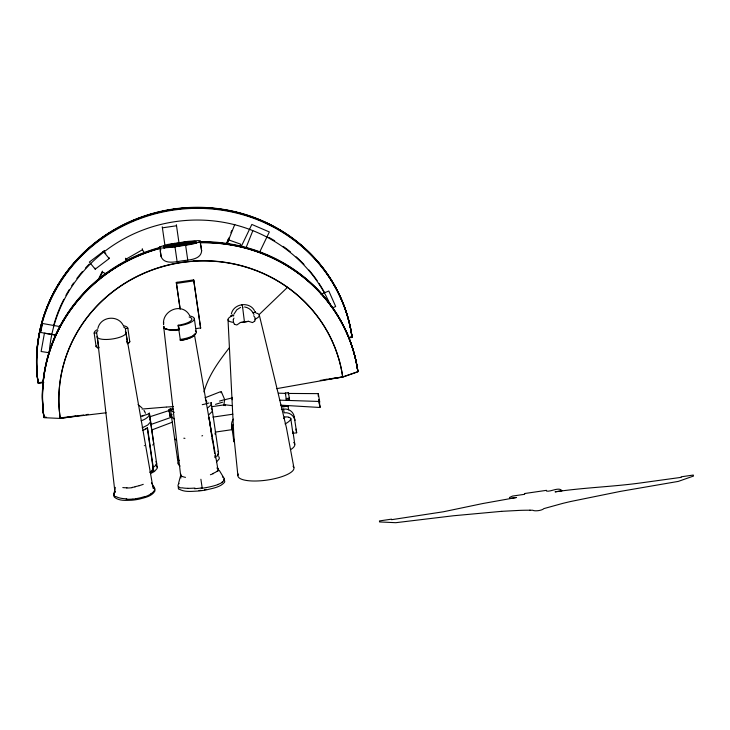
<?xml version="1.0" encoding="UTF-8"?>
<svg xmlns="http://www.w3.org/2000/svg" width="730" height="730" viewBox="0 0 730 730"><rect width="100%" height="100%" fill="white"/><g stroke="black" fill="none" stroke-linecap="round" stroke-linejoin="round"><path stroke-width="1.09" d="M163.693 322.021L163.566 324.64C161.823 310.314 182.327 301.818 189.654 315.524M232.487 397.366L232.332 399.42M170.428 408.709A27.311 2.975 -10.6 0 1 170.245 408.499L171.45 410.862L174.315 412.331M153.236 467.519L152.953 468.806A22.265 17.675 -74.7 0 1 151.657 470.978L151.411 471.324A19.993 5.84 -8.2 0 1 150.052 472M215.085 457.336L215.149 456.843A23.707 6.725 -6.4 0 0 216.153 456.159L216.335 456.058M218.525 469.737L218.535 469.709A14.573 4.261 -7.9 0 0 218.544 469.518L218.407 468.952M40.834 330.435L42.486 322.477L40.807 332.469L55.991 335.161M115.294 496.683A26.161 7.638 -5.2 0 1 113.761 494.84L115.322 487.366M156.092 465.302L156.53 462.829A26.161 7.638 -5.2 0 0 155.873 461.752M215.168 433.775L215.542 432.853A26.079 7.601 -5.2 0 1 215.085 434.131M217.914 454.899L218.471 452.454L211.171 402.513L210.888 405.095L207.493 408.052M203.971 391.955C208.488 375.412 218.863 361.25 229.247 347.9M178.64 483.032L180.41 476.325M97.856 328.5C100.375 316.501 117.731 314.466 123.178 325.279M159.706 246.913L167.562 244.486L187.747 241.402L198.405 240.599L200.102 240.882L200.312 241.74L192.455 244.167L172.271 247.251L161.613 248.054L159.916 247.771L159.706 246.913L161.129 256.668C164.15 264.652 175.227 261.897 181.743 260.902C188.513 259.834 200.869 259.971 201.635 250.928L200.184 241M163.766 246.393L170.054 244.459L186.205 241.986L194.727 241.338L196.087 241.566L196.251 242.26L189.964 244.203L173.813 246.667L165.29 247.315L163.931 247.087L163.766 246.393L164.022 248.191M156.521 464.18L156.612 463.249M233.235 319.704L233.49 322.395A15.841 4.626 -8.2 0 1 231.118 316.355M231.355 313.854C233.655 303.461 249.313 301.171 254.423 310.551M226.692 243.227L228.782 237.998M230.872 232.779L231.702 230.689M226.866 244.267L234.804 224.411M246.12 247.525L252.799 230.799M233.344 319.411L233.965 318.125M226.847 243.081L228.554 238.883L228.727 239.924L227.03 244.121M239.905 246.32L240.754 244.212L228.727 239.924M254.642 321.209L252.525 322.587L248.474 321.31M241.101 246.813L251.841 224.439L269.343 231.957L259.57 252.306M98.961 278.166L102.419 271.149L102.592 272.19L98.641 280.21M114.373 494.046L114.026 494.739A26.435 7.729 -8.2 0 0 114.446 497.203C119.145 501.172 126.044 500.369 131.792 500.214A18.387 5.375 -8.2 0 0 139.257 499.119C144.713 497.632 151.548 496.473 154.778 491.308A26.435 7.729 -8.2 0 0 154.358 488.845L153.802 488.279M171.842 414.193L171.495 414.895A26.435 7.729 -8.2 0 0 171.915 417.35L174.178 418.938M233.965 314.137L236.83 309.748L240.608 307.376M211.153 402.54L211.362 403.124M182.956 243.51L183.595 244.185A24.692 7.218 -8.2 0 1 187.519 243.701L191.89 243.464L168.219 246.941L169.068 246.202M127.166 342.918A14.509 4.243 -8.2 0 1 127.531 343.638L128.444 343.511L129.794 341.777L127.85 328.263A17.009 4.973 -8.2 0 0 123.562 325.726M240.471 322.487L236.839 324.969L234.385 324.284M259.396 314.32L287.547 287.273C300.495 296.49 311.856 307.96 320.853 321.063A142.825 136.583 -9.6 0 1 341.43 369.517L342.571 376.005M216.518 461.935L219.1 459.033A26.435 7.729 -8.2 0 0 218.681 456.569M109.181 258.557L103.359 251.458L89.379 262.061L95.21 269.169L109.181 258.557L109.007 257.517M208.506 415.105L212.248 411.455A26.435 7.729 -8.2 0 0 211.828 409.001L211.271 408.435M126.974 261.185L125.806 259.278L142.469 249.742L142.295 248.702M164.378 247.844L171.194 246.083A35.058 10.247 -8.2 0 1 173.831 245.627M150.499 473.615L154.477 471.452L157.06 468.541A26.435 7.729 -8.2 0 0 156.649 466.087M321.036 294.254L328.81 290.996L335.69 306.536L332.78 307.759M141.155 420.79C144.257 419.814 150.417 416.73 149.294 413.162A27.311 2.957 -5.9 0 1 149.276 413.408M142.168 427.844L147.779 425.015L150.371 422.104A26.435 7.729 -8.2 0 0 149.951 419.65M151.648 430.016L172.599 422.104M205.002 397.813L220.579 391.681L221.455 392.019L224.676 399.584L219.502 401.099M171.879 417.085L151.11 424.431M276.624 388.661L342.708 376.935L357.91 371.634M145.288 428.674L147.551 428.054L153.701 470.704A20.768 6.077 -8.2 0 1 150.033 472.584M150.435 471.68L153.701 470.704M169.187 410.506L150.307 416.62M168.219 246.941L173.056 245.791A25.075 7.327 -8.2 0 1 176.459 245.225L176.532 244.431M224.603 399.766L227.194 399.118A181.67 53.117 -8.2 0 1 232.45 397.859M174.789 244.732L177.427 244.285M175.145 244.714L174.862 244.769A158.638 151.703 -9.6 0 1 184.681 243.336A158.638 151.703 -9.6 0 0 174.89 244.632M279.937 400.168L319.649 401.473A23.187 22.174 -9.6 0 0 319.767 406.145L319.868 406.765M175.236 244.696L176.258 244.513M135.205 486.91L135.105 486.928A14.573 4.316 -8.2 0 1 134.411 487.083L133.982 487.111A13.569 3.796 -8.2 0 1 133.69 487.166L132.239 487.348M169.716 410.734L169.132 410.826L170.154 416.657L171.897 416.383M177.253 244.358L178.33 244.139M285.311 393.068L288.414 392.585L289.527 399.575L286.425 400.022L285.311 393.068L285.868 394.118M177.7 244.285L178.868 244.066M240.708 322.45L244.176 321.921M233.354 315.743L233.308 315.752A11.543 1.378 -17.9 0 0 233.837 315.688M178.421 297.165L176.304 282.419L177.618 282.227M177.91 282.182L193.678 279.882L200.668 328.162M178.594 244.148L180.556 243.82M162.233 226.784L162.407 227.833L176.523 225.771L179.06 243.418M179.042 244.085L181.086 243.747M164.934 247.014A158.593 151.657 -9.6 0 1 170.492 245.8L170.564 246.311L189.499 243.099A158.593 151.657 -9.6 0 1 196.516 242.661M176.441 283.423L193.815 280.886L193.678 279.882M98.824 347.453A14.509 4.243 -8.2 0 0 98.824 347.836L97.92 347.973L96.132 346.695L94.188 333.181L96.661 332.825A14.509 4.243 -8.2 0 1 97.948 330.663M123.443 326.94A14.509 4.243 -8.2 0 1 125.368 328.628L127.85 328.263M38.051 382.529A158.638 151.703 -9.6 0 1 173.375 209.428A158.638 151.703 -9.6 0 1 351.988 336.639L351.887 336.32M40.333 382.447L42.523 382.128M349.779 337.205L352.024 336.877M43.718 382.493L38.206 383.204L43.672 382.191M348.73 337.598L352.024 337.132A158.593 151.657 -9.6 0 0 173.494 210.094A158.593 151.657 -9.6 0 0 38.179 382.995M348.767 337.899L352.061 337.415L351.897 336.101A158.638 151.703 -9.6 0 0 173.311 209.036A158.638 151.703 -9.6 0 0 37.96 381.991L38.225 383.296M46.2 417.149L43.964 417.177A158.638 151.703 -9.6 0 1 159.724 248.1M60.125 417.943L75.747 415.963M324.969 379.527L327.131 379.217M329.294 378.897L342.708 376.935M83.84 414.978L60.207 418.436L43.992 417.679L43.827 416.365A158.593 151.657 -9.6 0 1 159.797 247.479M86.094 414.649L88.348 414.321M320.233 380.421L342.744 377.127L357.928 371.789L357.828 371.15M169.132 410.826L168.968 409.676L171.039 409.375M211.445 406.729L225.214 404.721L225.351 405.652M168.968 409.676L169.953 415.233L172.025 414.932M212.977 417.113L232.852 414.202M282.537 406.938L288.058 406.135L288.605 409.886M281.369 409.43L283.532 409.11A9.517 9.107 -9.6 0 1 294.245 416.748L294.874 420.453A9.517 9.107 -9.6 0 0 284.162 412.815L283.532 409.11M215.14 432.123L232.806 429.541M285.056 423.938A28.306 8.276 -8.2 0 0 290.832 418.91L292.912 433.328L296.654 432.78L294.245 416.748M195.75 328.646L200.641 327.943M244.678 321.848L247.99 321.373M288.012 393.817L288.587 393.735L288.414 392.585M201.197 488.06L202.173 487.923L200.896 479.263M180.821 243.829L181.889 243.647M181.268 243.765L182.692 243.537M182.162 243.656L184.434 243.336M60.17 418.235L106.115 412.788M184.06 243.418L185.009 243.327M142.049 409.055L166.057 407.075M232.405 315.862L232.614 315.844A11.552 1.36 -17.8 0 0 233.025 315.816M501.638 511.338L453.412 515.763L395.779 522.698L379.563 521.941L379.445 520.928L391.526 519.158L391.608 519.687L443.438 511.767L482.712 503.545L516.566 497.477L509.668 498.49L509.494 497.458L512.478 496.081L524.66 494.301L524.532 493.544L546.469 490.341L546.597 491.098C550.548 492.075 559.554 486.408 561.936 490.843L555.037 491.856C582.951 487.686 612.196 486.764 639.526 483.096L681.291 477.338L681.199 476.809L693.281 475.048L693.5 476.051L678.316 481.398L620.372 491.39L570.659 501.51A181.67 53.117 -8.2 0 0 562.766 503.381L543.795 508.627A5.822 1.706 -8.2 0 1 538.503 510.608A5.822 1.706 -8.2 0 1 532.8 510.243L530.546 510.215M166.413 407.048L173.402 406.61M501.756 511.329L519.988 510.37A108.341 31.673 -8.2 0 1 527.589 510.215L529.624 510.215M193.888 261.039L181.058 262.426A142.77 136.528 -9.6 0 0 59.157 408.827L60.115 417.861M288.058 406.135L281.944 406.373M319.63 401.39L318.307 393.634L288.432 393.443M529.67 510.215L530.354 510.215M285.156 393.37L278.513 393.187M280.731 405.168L320.005 407.486L318.919 401.126M190.995 243.09L191.388 243.108A158.638 151.703 -9.6 0 1 195.649 242.853M55.407 334.924L44.42 333.245L41.117 351.504L48.81 352.681M42.659 323.518L60.024 326.602L59.851 325.562M196.051 243.254L188.787 243.51A35.159 10.284 -8.2 0 0 186.834 243.738M244.596 306.956C248.83 307.512 252.224 310.724 253.985 314.484M214.666 453.467L209.017 417.268L211.773 436.348M102.592 272.19L106.425 273.887M191.388 243.108L191.853 243.437M138.079 404.557L142.058 407.979M180.082 466.023L178.768 464.928A26.435 7.729 -8.2 0 1 178.357 462.464M287.547 287.273L285.357 285.749A142.77 136.528 -9.6 0 0 193.897 261.03M223.544 479.637L224.146 480.121A18.387 5.375 -8.2 0 1 224.511 482.293C220.186 487.339 212.832 488.206 206.736 489.803A26.435 7.729 -8.2 0 1 198.295 491.034C191.917 491.272 184.599 492.504 178.905 488.963M253.675 315.707L255.026 317.687L254.98 319.211A15.841 4.626 -8.2 0 0 255.956 312.978M103.833 251.202L105.777 253.565M177.928 459.517L177.427 458.166A26.161 7.656 -11.2 0 1 177.855 456.633M205.477 399.584L206.928 402.048M144.476 411.3L145.507 413.235M143.983 410.488L144.64 411.556M142.469 249.742L144.221 252.607M219.319 470.448L223.197 476.854M177.454 458.458L178.394 460.119M151.484 482.822L154.696 488.562A26.28 7.701 -11 0 1 154.213 490.697A24.464 7.309 -10.2 0 1 150.763 493.918M223.663 405.077L223.882 405.542M259.351 315.214L286.416 427.671L293.852 467.419M319.986 407.386L319.886 406.884M194.353 334.185L218.215 470.969M125.971 332.834L153.108 488.315M318.654 399.565L318.837 400.606M296.024 429.076L296.654 432.78M233.463 419.13A9.517 9.107 -9.6 0 0 231.62 425.9L232.24 429.605A9.517 9.107 -9.6 0 1 233.071 424.449M233.399 438.228L234.02 441.942L231.62 425.9M176.35 224.721L176.523 225.771M189.125 316.993A14.509 4.243 -8.2 0 1 190.457 321.191A14.509 4.243 -8.2 0 1 178.202 325.224L180.41 340.509A15.421 4.508 -8.2 0 0 194.928 333.929M125.624 258.228L125.806 259.278M95.028 268.12L95.21 269.169M43.17 380.43L43.316 381.243M319.028 401.591L319.767 406.145M289.527 399.575L289.308 398.151L286.206 398.635L286.425 400.022M244.459 322.067L242.579 306.91L242.643 307.64M200.978 246.494L201.635 250.928M160.472 252.242L161.129 256.668M342.625 376.361L342.708 376.917M199.993 242.561A158.593 151.657 -9.6 0 1 357.8 371.296L357.673 370.502A158.593 151.657 -9.6 0 0 199.162 241.758M293.059 432.352L294.774 444.187M176.304 282.419L180.146 308.927M178.202 325.224L178.631 328.208M193.815 280.886L196.635 300.45M196.662 300.641L200.613 328.071M185.63 245.326L187.765 260.145M185.028 241.776L185.511 245.125M214.958 455.538L215.286 457.783M184.024 242.287L184.288 244.085L175.775 245.326L175.51 243.528M212.065 438.392L212.421 440.838M194.326 318.581L196.27 332.095M174.99 246.877L177.116 261.65M174.388 243.327L174.871 246.676M178.54 297.995L179.261 302.987M179.288 303.187L179.881 307.312M180 308.133L180.118 308.954M178.74 329.002L178.905 330.133A14.5 4.827 -8.2 0 1 175.392 330.498M162.407 227.833L164.953 245.481M170.327 408.481L178.22 463.742M169.953 415.233L170.154 416.657M149.486 413.773L157.196 467.264M149.294 413.162L153.665 443.502M147.287 427.981L153.428 470.631M125.368 328.628L127.531 343.638M96.661 332.825L98.824 347.836M242.625 307.403L242.168 304.565L242.187 305.359M180.41 340.509L180.264 339.459A17.009 4.973 -8.2 0 0 195.394 330.836M237.889 475.586L233.801 435.354L228.025 319.786M163.73 327.223L180.93 478.041M97.236 336.758L114.966 492.376M183.604 244.194A22.539 6.588 -8.2 0 1 189.572 243.528M170.555 246.302A22.539 6.588 -8.2 0 1 176.459 245.234M188.048 242.552A17.21 7.245 -6.3 0 1 191.369 242.57M43.946 417.377A158.638 151.703 -9.6 0 1 160.363 248.328M163.474 247.534A158.638 151.703 -9.6 0 1 168.694 246.329M199.911 242.716A158.638 151.703 -9.6 0 1 357.882 371.488M169.816 246.758A17.191 5.968 -10.7 0 1 172.344 246.065M43.864 416.894A158.638 151.703 -9.6 0 1 159.715 247.999M167.352 246.12A158.638 151.703 -9.6 0 1 171.65 245.225M192.309 242.561A158.638 151.703 -9.6 0 0 187.929 242.907A158.638 151.703 -9.6 0 1 193.423 242.579M200.193 242.223A158.638 151.703 -9.6 0 1 357.8 371.004M60.198 418.126A142.751 136.51 -9.6 0 1 181.998 262.499A142.751 136.51 -9.6 0 1 342.689 376.835M43.964 417.177A158.593 151.657 -9.6 0 1 160.527 248.127M188.167 242.643A19.646 8.404 -6.3 0 1 189.736 242.615M170.838 246.156A19.628 7.482 -10 0 1 172.198 245.8M200.403 244.805A7.035 6.725 7.8 0 1 201.06 246.475M160.381 252.242A6.971 6.698 -17.8 0 1 160.883 249.277M166.285 246.457A158.638 151.703 -9.6 0 1 171.66 245.326M199.089 242.342A158.638 151.703 -9.6 0 1 357.837 371.251M179.251 329.23A14.509 4.243 -8.2 0 1 163.849 326.392M179.471 329.157A14.509 4.197 -8.3 0 1 163.885 326.374M164.277 327.807A14.281 5.448 -15.6 0 1 163.766 327.213M206.344 489.383A19.29 5.639 -8.2 0 1 204.482 489.757M200.796 490.341A19.29 5.639 -8.2 0 1 199.016 490.542M190.037 316.035A17.009 4.973 -8.2 0 1 193.048 320.926A17.009 4.973 -8.2 0 1 178.321 325.945M179.315 327.943A14.491 3.604 -8.2 0 1 178.604 328.053M194.271 334.605A14.837 4.334 -8.2 0 1 180.383 340.335M175.611 330.024A14.5 4.809 -8.2 0 1 164.104 327.889M217.759 484.629A25.514 6.643 -7.8 0 1 202.21 488.224M201.197 488.005A26.161 6.378 -8.2 0 1 194.445 488.708M194.992 488.078A24.464 5.639 -8 0 1 187.957 488.343M187.865 488.324A21.498 5.566 -8.6 0 1 181.907 487.768M181.159 488.014A19.007 5.502 -10.4 0 1 178.375 486.527M178.303 486.545A18.177 5.32 -10.6 0 1 178.047 485.87A18.861 5.521 -10.3 0 1 179.106 483.433M213.525 473.578A20.358 6.187 -8.2 0 1 210.395 474.728M216.983 471.306A17.146 4.672 -10.3 0 1 212.904 473.487M218.379 469.782A15.467 4.353 -10.4 0 1 217.084 471.306M216.837 467.994A15.357 4.48 -7.7 0 1 218.224 468.934M222.413 476.936A19.007 5.603 -6 0 1 224.201 478.378M224.101 478.396A18.177 5.302 -5.8 0 1 224.411 479.072M224.429 479.072A18.861 5.502 -6.1 0 1 221.947 482.211M222.495 482.238A21.498 6.196 -6.1 0 1 217.467 484.601M180.876 474.153A15.467 4.681 -6 0 0 180.867 474.363A14.573 4.261 -8.5 0 0 180.912 474.6L180.912 474.719A13.569 3.969 -7.4 0 0 180.93 474.81L181.067 475.221A15.357 4.499 -8.7 0 0 182.363 476.617M185.502 477.365A17.146 5.01 -7.4 0 1 182.628 476.535M178.759 488.99A19.281 5.639 -8.2 0 1 178.604 486.645M248.583 321.3A15.841 4.626 -8.2 0 1 240.352 322.505M255.053 319.265A4.152 3.248 -88.2 0 1 254.879 320.981M255.044 311.637A12.118 1.478 -7.1 0 1 255.226 311.792M255.181 311.874A11.926 1.159 -3.7 0 1 255.181 312.157M254.925 312.166A11.753 1.131 -2.3 0 1 253.867 312.476M254.223 312.467A11.589 1.205 -0.1 0 1 252.69 312.723M234.284 324.02A4.097 3.02 70.9 0 1 233.618 322.377M231.556 316.154A11.726 1.314 -17.2 0 1 231.136 315.707M231.008 315.734A11.935 1.177 -13.9 0 1 231.401 315.351M232.25 315.159A12.127 1.232 -12.2 0 1 233.007 314.858M293.022 466.169A28.306 8.276 -8.2 0 1 267.07 480.084A28.306 8.276 -8.2 0 1 238.345 474.016M113.725 494.557A25.514 7.282 -6.2 0 1 115.44 491.618M115.96 496.555A24.464 7.026 -4.4 0 0 120.368 498.134A21.498 6.397 -6.1 0 0 126.755 498.845M132.997 499.028A19.007 6.223 -8 0 1 126.199 499.247M135.379 498.909A18.177 6.004 -8.2 0 1 132.951 499.211M144.868 496.455A18.861 6.141 -8.2 0 1 135.351 498.763M150.882 493.936A21.498 6.999 -8.4 0 1 145.379 496.628M153.227 486.527A26.28 7.683 -11.3 0 1 154.696 488.562M153.519 486.289A24.464 7.254 -12 0 1 153.647 486.408M143.253 484.318A17.146 4.435 -9.5 0 1 139.202 485.651M139.293 485.687A15.467 3.969 -8.9 0 1 135.041 486.636M132.176 487.695A15.357 4.626 -8.2 0 1 126.673 487.987M126.947 487.768A17.146 4.791 -8.2 0 1 122.804 487.576M125.35 331.748A14.509 4.243 -8.2 0 1 113.141 338.857A14.509 4.243 -8.2 0 1 97.282 336.338M94.188 333.181A17.009 4.973 -8.2 0 1 97.428 329.54M96.132 346.695A17.009 4.973 -8.2 0 1 96.26 345.764M129.657 341.348A17.009 4.973 -8.2 0 1 129.794 341.777M97.92 347.973A15.421 4.508 -8.2 0 1 98.322 346.64M126.573 341.786A15.421 4.508 -8.2 0 1 128.444 343.511M292.73 431.193A28.306 8.276 -8.2 0 1 292.912 433.328M284.7 417.076A9.901 9.472 -9.6 0 1 288.642 417.14M284.7 417.04A22.594 6.606 -8.2 0 1 283.614 418.473M288.852 417.35A3.048 2.92 -9.6 0 1 291.024 418.81M293.688 442.462A28.306 8.276 -8.2 0 1 290.941 449.424M208.972 402.978A24.619 2.035 -7.9 0 1 202.246 404.675M217.941 451.222A26.326 7.701 -5.5 0 1 218.471 452.454A26.326 7.674 -5.1 0 1 217.75 454.817M218.279 454.808A24.975 7.473 -3.5 0 1 217.339 456.095M176.477 440.254A25.276 7.227 -10.2 0 1 174.808 438.803M202.611 435.646A30.122 2.199 -17.2 0 1 201.863 435.92M184.936 438.338A30.113 3.057 0.5 0 1 183.832 438.219M173.32 409.065A24.619 2.637 -10 0 1 170.738 408.645M179.498 460.557A24.957 7.127 -10.1 0 1 178.065 459.489M209.373 417.377A20.796 6.077 -8.2 0 1 208.333 418.025M153.574 443.512A25.276 7.218 -6.2 0 1 152.734 445.081M144.494 445.592A30.113 3.002 -17.2 0 1 144.285 445.674M148.975 413.435A24.619 2.628 -6.5 0 1 142.003 415.826M143.691 415.698A18.998 1.679 -7.6 0 1 141.492 416.2M147.469 428.054A20.778 6.077 -8.2 0 1 142.45 430.508M156.366 464.262A24.957 7.108 -6.3 0 1 152.88 467.492M232.541 405.615A118.835 34.748 -8.2 0 1 225.095 404.776M220.998 392.767A18.013 8.076 71.6 0 1 221.455 392.019M224.128 405.551A16.425 15.148 -48.7 0 1 224.767 399.602M215.514 404.365A141 25.057 -14 0 1 222.577 402.203M232.222 399.474A16.461 15.22 30.4 0 1 232.386 399.721M318.243 396.162A20.65 17.429 51.5 0 1 318.316 393.634M351.979 336.585A158.638 151.703 -9.6 0 0 173.393 209.519A158.638 151.703 -9.6 0 0 38.042 382.474L38.042 382.182A158.593 151.657 -9.6 0 1 173.357 209.282A158.593 151.657 -9.6 0 1 351.887 336.302M49.321 351.842A146.383 139.987 -9.6 0 1 172.663 222.039A146.383 139.987 -9.6 0 1 330.754 305.961M53.427 326.319A146.383 139.987 -9.6 0 1 63.82 299.327M65.91 295.367A146.383 139.987 -9.6 0 1 69.304 289.554M71.704 285.777A146.383 139.987 -9.6 0 1 73.584 283.003M76.86 278.459A146.383 139.987 -9.6 0 1 82.435 271.524M85.364 268.193A146.383 139.987 -9.6 0 1 89.151 264.187M102.939 251.795A146.383 139.987 -9.6 0 1 104.627 250.481M268.822 237.396A146.383 139.987 -9.6 0 1 274.736 240.809M283.213 246.402A146.383 139.987 -9.6 0 1 290.348 251.813M296.197 256.832A146.383 139.987 -9.6 0 1 303.981 264.442M308.982 270.027A146.383 139.987 -9.6 0 1 317.112 280.621M319.001 283.413A146.383 139.987 -9.6 0 1 324.622 292.766M218.535 469.399A13.569 3.96 -9 0 0 218.525 469.317M172.672 245.545A2.208 0.648 -8.2 0 0 175.939 244.55A2.208 0.648 -8.2 0 0 172.654 244.422A2.208 0.648 -8.2 0 0 172.672 245.545M172.773 246.275A2.208 0.648 -8.2 0 0 176.049 245.271A2.208 0.648 -8.2 0 0 172.754 245.143A2.208 0.648 -8.2 0 0 172.773 246.275M184.726 243.784A2.208 0.648 -8.2 0 0 187.993 242.789A2.208 0.648 -8.2 0 0 184.708 242.661A2.208 0.648 -8.2 0 0 184.726 243.784M184.827 244.513A2.208 0.648 -8.2 0 0 188.103 243.51A2.208 0.648 -8.2 0 0 184.809 243.382A2.208 0.648 -8.2 0 0 184.827 244.513"/></g></svg>
